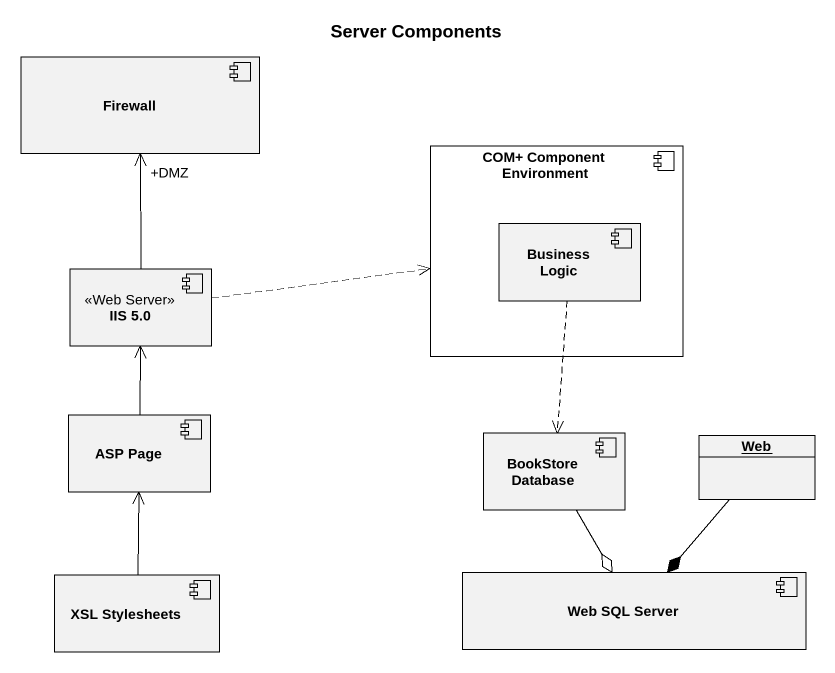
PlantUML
@startuml
title Server Components
allowmixing
hide circle
hide empty members
component Firewall
component "COM+ Component Environment" as COM_Component_Environment {
  component "Business Logic" as Business_Logic
}
component "IIS 5.0" as IIS_5_0 <<Web Server>>
component "ASP Page" as ASP_Page
component "BookStore Database" as BookStore_Database
object Web
component "XSL Stylesheets" as XSL_Stylesheets
component "Web SQL Server" as Web_SQL_Server
Firewall "+DMZ" <-- IIS_5_0
Business_Logic ..> BookStore_Database
IIS_5_0 .right.> COM_Component_Environment
IIS_5_0 <-- ASP_Page
ASP_Page <-- XSL_Stylesheets
BookStore_Database --o Web_SQL_Server
Web --* Web_SQL_Server
@enduml
